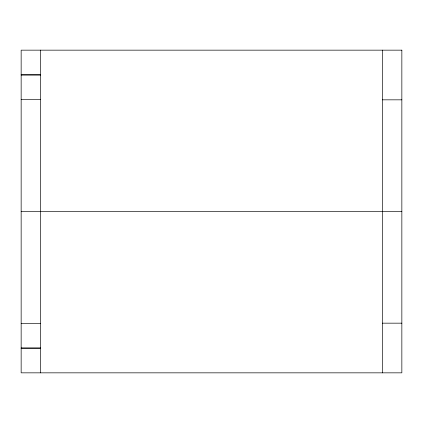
<?xml version="1.0" encoding="UTF-8"?>
<svg xmlns="http://www.w3.org/2000/svg" width="423" height="423" viewBox="0 0 423 423"><rect width="100%" height="100%" fill="white"/><g stroke="black" fill="none" stroke-linecap="round" stroke-linejoin="round"><path stroke-width="0.63" d="M21.15 74.802L40.555 74.802M21.15 74.993L40.555 74.993M21.15 99.638L40.555 99.638M382.445 99.833L401.85 99.833M21.15 211.5L401.85 211.5M382.445 323.167L401.85 323.167M21.15 323.362L40.555 323.362M21.15 348.007L40.555 348.007M21.15 348.198L40.555 348.198M382.445 50.157L382.445 372.843M40.555 50.157L40.555 372.843M401.85 50.157L21.15 50.157L21.15 372.843L401.85 372.843L401.85 50.157"/></g></svg>
